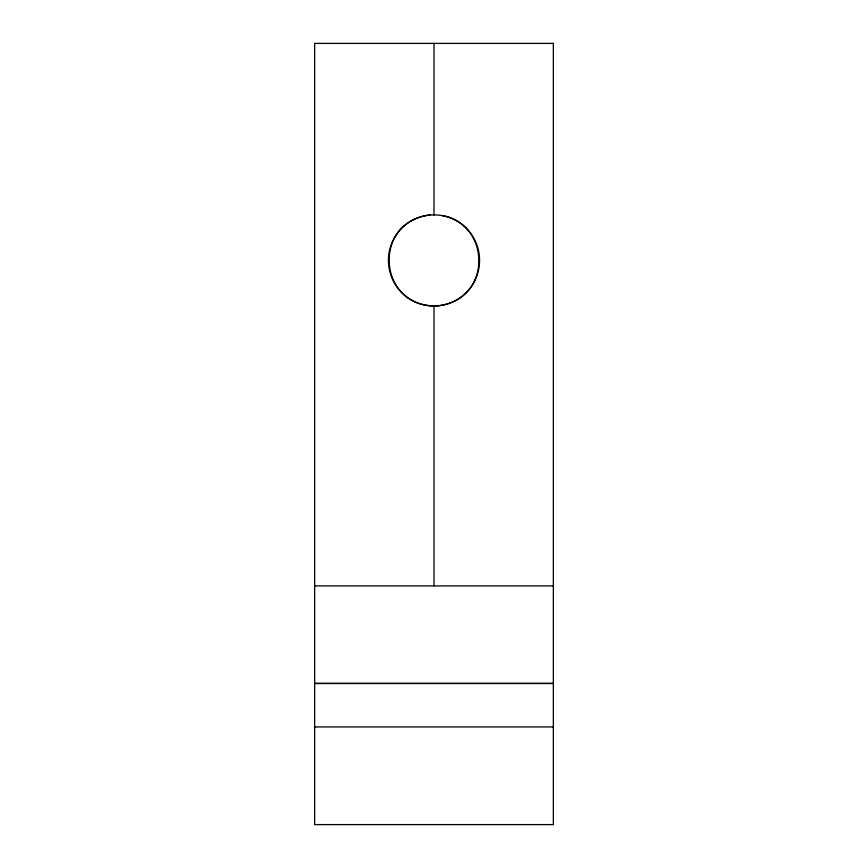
<?xml version="1.0" encoding="UTF-8"?>
<svg xmlns="http://www.w3.org/2000/svg" width="868" height="868" viewBox="0 0 868 868"><rect width="100%" height="100%" fill="white"/><g stroke="black" fill="none" stroke-linecap="round" stroke-linejoin="round"><path stroke-width="1.3" d="M430.387 214.971C370.94 221.318 377.906 308.954 437.613 305.829C497.06 299.482 490.094 211.846 430.387 214.971A45.57 45.57 0 0 0 394.354 282.87A45.57 45.57 0 0 0 471.118 286.831A45.57 45.57 0 0 0 442.268 215.589M314.65 585.9L553.35 585.9M314.65 683.333L553.35 683.333M314.65 683.55L553.35 683.55M314.65 726.95L553.35 726.95M434 43.4L434 215.156M434 305.644L434 585.9M553.35 43.4L314.65 43.4L314.65 824.6L553.35 824.6L553.35 43.4"/></g></svg>
